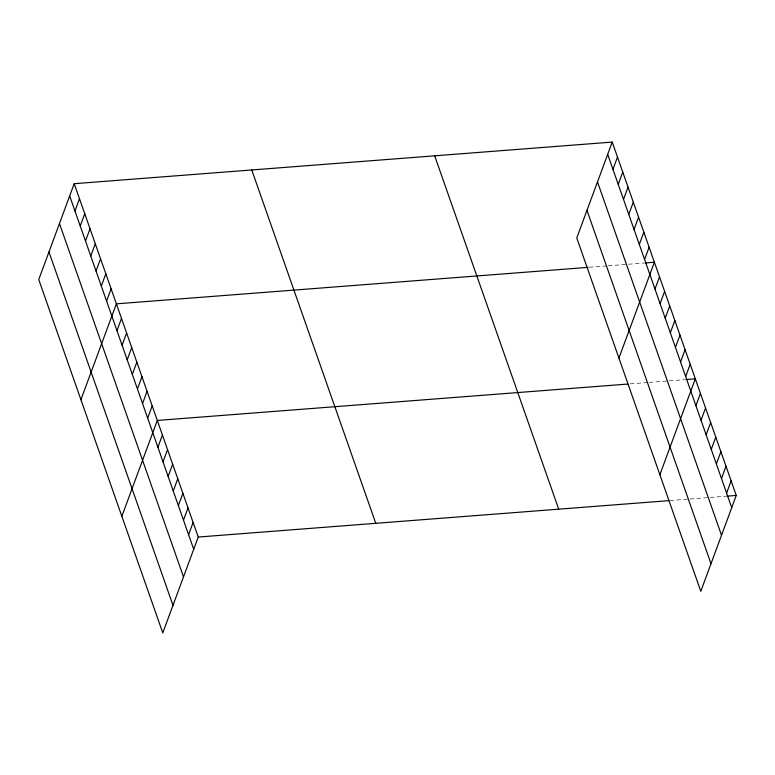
<?xml version="1.0" encoding="UTF-8"?>
<svg xmlns="http://www.w3.org/2000/svg" width="775" height="775" viewBox="0 0 775 775"><rect width="100%" height="100%" fill="white"/><g stroke="black" fill="none" stroke-linecap="round" stroke-linejoin="round"><path stroke-width="0.58" stroke-dasharray="3.88 2.91" d="M589.291 267.259L607.048 265.893M608.23 265.796L643.744 263.054M630.22 383.867L647.977 382.501M649.159 382.404L668.098 380.942M669.28 380.845L684.664 379.663M669.968 500.573L688.907 499.1M690.089 499.013L709.028 497.55M710.21 497.453L725.594 496.262"/><path stroke-width="1.16" d="M74.206 183.694L38.75 279.562L162.779 632.913L198.235 537.046L74.206 183.694L612.221 142.087L736.25 495.438L700.794 591.306L576.765 237.954L612.221 142.087M74.952 210.965L79.486 198.71M80.222 225.98L84.756 213.726M85.492 240.996L90.026 228.751M90.762 256.012L95.296 243.767M96.032 271.037L100.566 258.782M101.302 286.052L105.836 273.798M106.582 301.068L111.106 288.813M80.92 399.697L116.376 303.839L588.109 267.356M116.967 330.663L121.501 318.409M122.082 345.233L126.616 332.988M127.197 359.813L131.731 347.558M132.312 374.393L136.846 362.138M137.427 388.963L141.961 376.718M142.542 403.543L147.076 391.288M147.657 418.113L152.191 405.868M121.849 516.305L157.306 420.438L627.857 384.051M157.897 447.272L162.421 435.017M163.012 461.842L167.545 449.597M168.127 476.422L172.66 464.167M173.242 490.992L177.775 478.747M178.357 505.571L182.89 493.317M183.472 520.151L188.005 507.896M188.587 534.721L193.12 522.476M612.967 169.357L617.491 157.102M618.237 184.373L622.761 172.127M623.507 199.388L628.041 187.143M628.777 214.413L633.311 202.159M634.047 229.429L638.581 217.174M639.317 244.445L643.851 232.19M644.587 259.46L649.121 247.215M618.934 358.089L654.391 262.231L644.926 262.957M654.972 289.056L659.506 276.801M660.097 303.626L664.621 291.381M665.212 318.205L669.736 305.96M670.327 332.785L674.86 320.53M675.442 347.355L679.975 335.11M680.557 361.935L685.09 349.68M685.672 376.514L690.205 364.26M659.864 474.697L695.32 378.839L685.856 379.566M695.902 405.664L700.435 393.409M701.026 420.234L705.55 407.989M706.141 434.814L710.665 422.559M711.256 449.393L715.79 437.139M716.371 463.963L720.905 451.718M721.486 478.543L726.02 466.288M726.601 493.113L731.135 480.868M198.235 537.046L668.786 500.66M726.785 496.174L736.25 495.438M607.687 154.341L731.716 507.693M597.486 181.931L721.515 535.283M586.966 210.364L710.995 563.716M434.678 155.823L558.707 509.175M251.759 169.967L375.778 523.319M69.682 195.949L193.711 549.301M59.472 223.539L183.501 576.891M48.961 251.962L172.98 605.323"/></g></svg>
